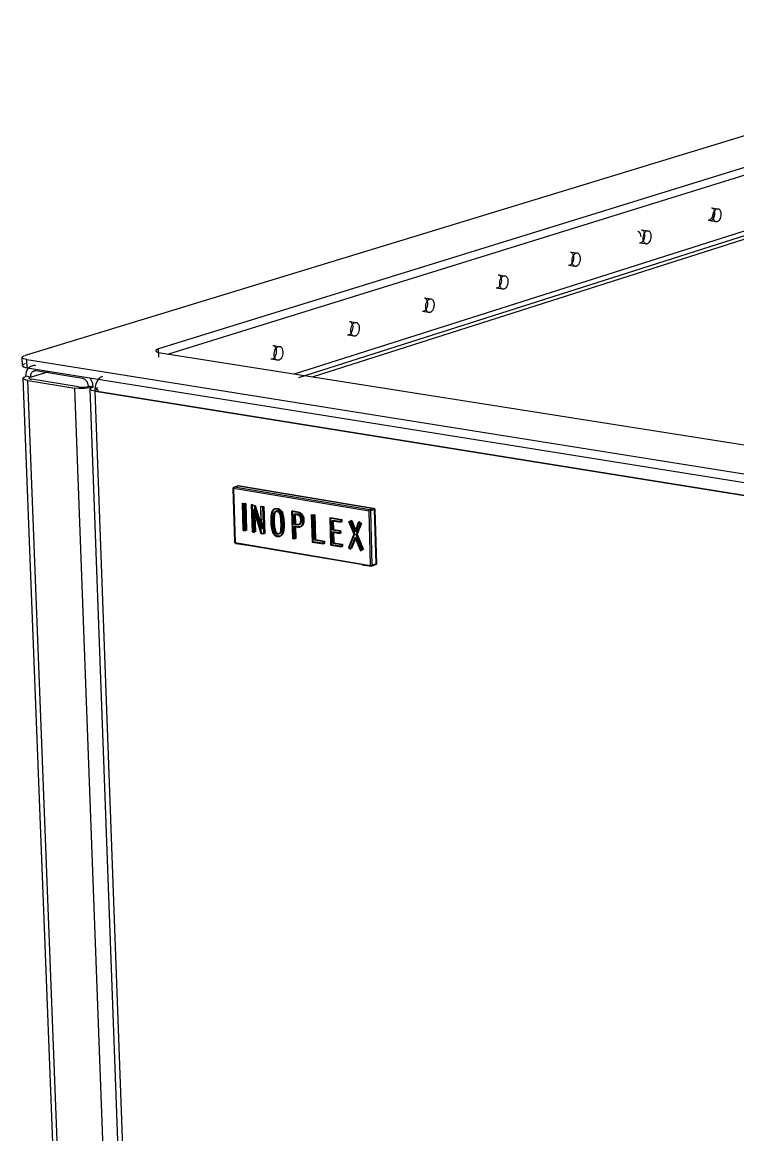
# Model space of a CAD drawing. Header units: millimetres. Extents: x 10366 to 13995, y 24552 to 29685.
# Drawn here: x 12407.9 to 12716.2, y 28597.7 to 29077.1 of the extents above; entities that cross this region are included whole.
import ezdxf

# ---------------------------------------------------------------- set-up
doc = ezdxf.new("R2010")
doc.units = ezdxf.units.MM
doc.header["$LTSCALE"] = 3
doc.layers.add('Default', color=7, linetype='Continuous')

msp = doc.modelspace()

# ---------------------------------------------------------------- linework, layer by layer
at = {"layer": 'Default'}
for points in [[(12879.37, 29077.11, 0), (12409.16, 28933.51, 0)], [(12889.34, 29067.25, 0), (12466.66, 28936.39, 0)], [(12889.36, 29064.07, 0), (12470.95, 28934.1, 0)], [(12889.36, 29064.07, 0), (12470.95, 28934.1, 0)], [(12525.24, 28925.54, 0), (12893.59, 29042.7, 0)], [(12893.98, 29040.84, 0), (12526.89, 28923.84, 0)], [(12893.93, 29039.41, 0), (12533.24, 28924.28, 0)], [(12704.89, 28997.15, 0), (12705.04, 28997.11, 0), (12705.2, 28997.05, 0), (12705.35, 28996.95, 0), (12705.49, 28996.83, 0), (12705.62, 28996.68, 0), (12705.74, 28996.5, 0), (12705.85, 28996.31, 0), (12705.94, 28996.09, 0), (12706.08, 28995.62, 0), (12706.15, 28995.12, 0), (12706.16, 28994.62, 0), (12706.12, 28994.08, 0), (12706.01, 28993.53, 0), (12705.83, 28992.99, 0), (12705.6, 28992.5, 0), (12705.32, 28992.1, 0), (12705.17, 28991.93, 0), (12705.02, 28991.79, 0), (12704.87, 28991.68, 0), (12704.71, 28991.59, 0), (12704.56, 28991.53, 0), (12704.41, 28991.49, 0), (12704.26, 28991.48, 0), (12704.1, 28991.49, 0)], [(12704.89, 28997.15, 0), (12707.67, 28996.75, 0)], [(12703.39, 28991.89, 0), (12703.49, 28991.88, 0), (12703.59, 28991.88, 0), (12703.79, 28991.91, 0), (12703.99, 28991.97, 0), (12704.19, 28992.06, 0), (12704.39, 28992.19, 0), (12704.59, 28992.36, 0), (12704.78, 28992.56, 0), (12704.97, 28992.8, 0), (12705.14, 28993.07, 0), (12705.42, 28993.69, 0), (12705.6, 28994.35, 0), (12705.67, 28994.84, 0), (12705.69, 28995.3, 0)], [(12706.88, 28991.08, 0), (12704.1, 28991.49, 0)], [(12674.49, 28984.64, 0), (12674.47, 28985.05, 0), (12674.39, 28985.45, 0), (12674.28, 28985.83, 0), (12674.11, 28986.18, 0), (12674.01, 28986.33, 0), (12673.91, 28986.47, 0), (12673.79, 28986.59, 0), (12673.66, 28986.69, 0), (12673.53, 28986.78, 0), (12673.4, 28986.85, 0), (12673.26, 28986.9, 0), (12673.12, 28986.93, 0)], [(12674.69, 28987.67, 0), (12674.85, 28987.64, 0), (12675.01, 28987.57, 0), (12675.16, 28987.48, 0), (12675.31, 28987.35, 0), (12675.44, 28987.2, 0), (12675.56, 28987.02, 0), (12675.67, 28986.82, 0), (12675.77, 28986.6, 0), (12675.9, 28986.13, 0), (12675.98, 28985.62, 0), (12675.99, 28985.12, 0), (12675.94, 28984.58, 0), (12675.83, 28984.02, 0), (12675.65, 28983.48, 0), (12675.42, 28982.99, 0), (12675.13, 28982.58, 0), (12674.98, 28982.41, 0), (12674.83, 28982.27, 0), (12674.67, 28982.15, 0), (12674.51, 28982.07, 0), (12674.36, 28982.01, 0), (12674.21, 28981.97, 0), (12674.05, 28981.95, 0), (12673.89, 28981.96, 0)], [(12674.69, 28987.67, 0), (12677.49, 28987.27, 0)], [(12676.69, 28981.55, 0), (12673.89, 28981.96, 0)], [(12644.12, 28978.08, 0), (12644.28, 28978.05, 0), (12644.44, 28977.98, 0), (12644.6, 28977.88, 0), (12644.75, 28977.76, 0), (12644.88, 28977.6, 0), (12645.01, 28977.42, 0), (12645.12, 28977.22, 0), (12645.21, 28977, 0), (12645.35, 28976.52, 0), (12645.43, 28976.01, 0), (12645.44, 28975.5, 0), (12645.39, 28974.95, 0), (12645.28, 28974.39, 0), (12645.1, 28973.84, 0), (12644.85, 28973.35, 0), (12644.57, 28972.94, 0), (12644.41, 28972.77, 0), (12644.25, 28972.63, 0), (12644.09, 28972.51, 0), (12643.93, 28972.43, 0), (12643.78, 28972.36, 0), (12643.62, 28972.33, 0), (12643.46, 28972.31, 0), (12643.3, 28972.32, 0)], [(12644.12, 28978.08, 0), (12646.93, 28977.67, 0)], [(12646.11, 28971.9, 0), (12643.3, 28972.32, 0)], [(12612.97, 28968.31, 0), (12613.14, 28968.27, 0), (12613.3, 28968.2, 0), (12613.46, 28968.11, 0), (12613.61, 28967.98, 0), (12613.75, 28967.82, 0), (12613.88, 28967.64, 0), (12613.99, 28967.44, 0), (12614.09, 28967.21, 0), (12614.23, 28966.72, 0), (12614.3, 28966.21, 0), (12614.31, 28965.7, 0), (12614.27, 28965.15, 0), (12614.15, 28964.58, 0), (12613.96, 28964.03, 0), (12613.72, 28963.53, 0), (12613.42, 28963.11, 0), (12613.27, 28962.94, 0), (12613.1, 28962.8, 0), (12612.94, 28962.69, 0), (12612.78, 28962.6, 0), (12612.62, 28962.54, 0), (12612.46, 28962.5, 0), (12612.3, 28962.49, 0), (12612.13, 28962.5, 0)], [(12612.97, 28968.31, 0), (12615.79, 28967.89, 0)], [(12614.96, 28962.07, 0), (12612.13, 28962.5, 0)], [(12581.13, 28958.32, 0), (12581.3, 28958.28, 0), (12581.47, 28958.21, 0), (12581.63, 28958.11, 0), (12581.78, 28957.98, 0), (12581.92, 28957.83, 0), (12582.05, 28957.64, 0), (12582.17, 28957.43, 0), (12582.27, 28957.21, 0), (12582.41, 28956.72, 0), (12582.49, 28956.2, 0), (12582.5, 28955.68, 0), (12582.45, 28955.12, 0), (12582.33, 28954.55, 0), (12582.14, 28953.99, 0), (12581.89, 28953.49, 0), (12581.59, 28953.07, 0), (12581.43, 28952.9, 0), (12581.26, 28952.76, 0), (12581.1, 28952.65, 0), (12580.93, 28952.56, 0), (12580.77, 28952.5, 0), (12580.61, 28952.46, 0), (12580.44, 28952.44, 0), (12580.27, 28952.46, 0)], [(12581.13, 28958.32, 0), (12583.97, 28957.89, 0)], [(12548.88, 28948.2, 0), (12549.05, 28948.16, 0), (12549.22, 28948.09, 0), (12549.38, 28947.99, 0), (12549.54, 28947.86, 0), (12549.69, 28947.7, 0), (12549.82, 28947.51, 0), (12549.94, 28947.3, 0), (12550.04, 28947.07, 0), (12550.18, 28946.58, 0), (12550.26, 28946.06, 0), (12550.27, 28945.53, 0), (12550.22, 28944.97, 0), (12550.1, 28944.39, 0), (12549.9, 28943.83, 0), (12549.65, 28943.32, 0), (12549.34, 28942.9, 0), (12549.18, 28942.73, 0), (12549.01, 28942.59, 0), (12548.84, 28942.47, 0), (12548.67, 28942.39, 0), (12548.51, 28942.32, 0), (12548.34, 28942.29, 0), (12548.17, 28942.27, 0), (12548, 28942.29, 0)], [(12548.88, 28948.2, 0), (12551.73, 28947.77, 0)], [(12583.11, 28952.02, 0), (12580.27, 28952.46, 0)], [(12550.85, 28941.84, 0), (12548, 28942.29, 0)], [(12466.66, 28936.39, 0), (12466.1, 28936.18, 0), (12465.87, 28936.07, 0), (12465.69, 28935.95, 0), (12465.61, 28935.88, 0), (12465.55, 28935.82, 0), (12465.5, 28935.76, 0), (12465.47, 28935.69, 0), (12465.46, 28935.66, 0), (12465.45, 28935.63, 0), (12465.44, 28935.59, 0), (12465.44, 28935.56, 0), (12465.45, 28935.53, 0), (12465.45, 28935.5, 0), (12465.46, 28935.46, 0), (12465.48, 28935.43, 0), (12465.5, 28935.4, 0), (12465.54, 28935.34, 0), (12465.6, 28935.27, 0), (12465.68, 28935.21, 0), (12465.87, 28935.1, 0), (12466.11, 28934.99, 0), (12466.71, 28934.8, 0), (12467.53, 28934.63, 0)], [(12466.78, 28932.8, 0), (12466.66, 28936.39, 0)], [(12467.53, 28934.63, 0), (13128.93, 28830.38, 0)], [(12515.9, 28937.86, 0), (12516.07, 28937.82, 0), (12516.25, 28937.74, 0), (12516.42, 28937.64, 0), (12516.58, 28937.51, 0), (12516.72, 28937.34, 0), (12516.86, 28937.16, 0), (12516.98, 28936.94, 0), (12517.08, 28936.71, 0), (12517.23, 28936.21, 0), (12517.3, 28935.69, 0), (12517.32, 28935.16, 0), (12517.26, 28934.59, 0), (12517.14, 28934, 0), (12516.94, 28933.44, 0), (12516.68, 28932.93, 0), (12516.37, 28932.5, 0), (12516.2, 28932.33, 0), (12516.03, 28932.19, 0), (12515.86, 28932.07, 0), (12515.69, 28931.98, 0), (12515.52, 28931.92, 0), (12515.35, 28931.88, 0), (12515.18, 28931.87, 0), (12515, 28931.88, 0)], [(12515.9, 28937.86, 0), (12518.76, 28937.41, 0)], [(12409.94, 28931.75, 0), (12409.21, 28931.89, 0), (12408.6, 28932.08, 0), (12408.35, 28932.18, 0), (12408.16, 28932.3, 0), (12408.08, 28932.36, 0), (12408.01, 28932.42, 0), (12407.96, 28932.49, 0), (12407.94, 28932.52, 0), (12407.93, 28932.55, 0), (12407.91, 28932.58, 0), (12407.9, 28932.62, 0), (12407.9, 28932.65, 0), (12407.9, 28932.68, 0), (12407.9, 28932.71, 0), (12407.91, 28932.75, 0), (12407.92, 28932.78, 0), (12407.93, 28932.81, 0), (12407.97, 28932.88, 0), (12408.02, 28932.94, 0), (12408.08, 28933.01, 0), (12408.16, 28933.07, 0), (12408.35, 28933.19, 0), (12408.59, 28933.31, 0), (12409.16, 28933.51, 0)], [(12408.04, 28929.06, 0), (12407.9, 28932.66, 0)], [(12409.3, 28929.91, 0), (12408.73, 28929.71, 0), (12408.49, 28929.59, 0), (12408.3, 28929.47, 0), (12408.22, 28929.41, 0), (12408.16, 28929.34, 0), (12408.11, 28929.28, 0), (12408.07, 28929.21, 0), (12408.06, 28929.18, 0), (12408.05, 28929.15, 0), (12408.04, 28929.11, 0), (12408.04, 28929.08, 0), (12408.04, 28929.05, 0), (12408.04, 28929.01, 0), (12408.05, 28928.98, 0), (12408.07, 28928.95, 0), (12408.08, 28928.92, 0), (12408.12, 28928.85, 0), (12408.18, 28928.79, 0), (12408.25, 28928.73, 0), (12408.34, 28928.67, 0), (12408.55, 28928.56, 0), (12408.81, 28928.45, 0), (12409.11, 28928.35, 0), (12410.08, 28928.15, 0)], [(12409.51, 28924.53, 0), (12409.54, 28925.5, 0), (12409.73, 28926.47, 0), (12409.89, 28926.93, 0), (12410.09, 28927.37, 0), (12410.34, 28927.77, 0), (12410.62, 28928.14, 0), (12410.93, 28928.46, 0), (12411.28, 28928.73, 0), (12411.65, 28928.94, 0), (12412.03, 28929.1, 0), (12412.42, 28929.21, 0), (12412.82, 28929.26, 0), (12413.21, 28929.27, 0), (12413.6, 28929.23, 0)], [(12409.94, 28931.75, 0), (13144.89, 28814.61, 0)], [(12410.08, 28928.15, 0), (12409.94, 28931.75, 0)], [(12517.87, 28931.44, 0), (12515, 28931.88, 0)], [(12410.29, 28922.76, 0), (12409.56, 28922.9, 0), (12408.95, 28923.09, 0), (12408.7, 28923.2, 0), (12408.5, 28923.31, 0), (12408.43, 28923.37, 0), (12408.36, 28923.44, 0), (12408.31, 28923.5, 0), (12408.29, 28923.53, 0), (12408.27, 28923.56, 0), (12408.26, 28923.6, 0), (12408.25, 28923.63, 0), (12408.25, 28923.66, 0), (12408.25, 28923.69, 0), (12408.25, 28923.73, 0), (12408.26, 28923.76, 0), (12408.27, 28923.79, 0), (12408.28, 28923.83, 0), (12408.32, 28923.89, 0), (12408.37, 28923.96, 0), (12408.43, 28924.02, 0), (12408.51, 28924.09, 0), (12408.7, 28924.21, 0), (12408.94, 28924.32, 0), (12409.51, 28924.53, 0)], [(12411.42, 28924.23, 0), (12409.51, 28924.53, 0)], [(12410.08, 28928.15, 0), (13144.84, 28810.65, 0)], [(12411.42, 28924.23, 0), (12411.11, 28924.11, 0), (12410.98, 28924.05, 0), (12410.87, 28923.98, 0), (12410.83, 28923.94, 0), (12410.79, 28923.91, 0), (12410.76, 28923.87, 0), (12410.74, 28923.83, 0), (12410.73, 28923.82, 0), (12410.73, 28923.8, 0), (12410.73, 28923.78, 0), (12410.72, 28923.76, 0), (12410.72, 28923.74, 0), (12410.73, 28923.72, 0), (12410.73, 28923.71, 0), (12410.74, 28923.69, 0), (12410.75, 28923.67, 0), (12410.77, 28923.63, 0), (12410.8, 28923.6, 0), (12410.84, 28923.57, 0), (12410.89, 28923.53, 0), (12411.01, 28923.47, 0), (12411.15, 28923.41, 0), (12411.32, 28923.36, 0), (12411.86, 28923.24, 0)], [(12413.69, 28926.83, 0), (12413.48, 28926.85, 0), (12413.26, 28926.85, 0), (12413.04, 28926.82, 0), (12412.82, 28926.76, 0), (12412.61, 28926.67, 0), (12412.41, 28926.55, 0), (12412.21, 28926.4, 0), (12412.04, 28926.22, 0), (12411.88, 28926.02, 0), (12411.75, 28925.8, 0), (12411.63, 28925.55, 0), (12411.55, 28925.3, 0), (12411.48, 28925.03, 0), (12411.44, 28924.76, 0), (12411.42, 28924.23, 0)], [(12411.42, 28924.23, 0), (12419.34, 28926.67, 0)], [(12411.42, 28924.23, 0), (12419.34, 28926.67, 0)], [(12433.91, 28923.59, 0), (12413.69, 28926.83, 0)], [(12439.26, 28918.1, 0), (12439.28, 28919.1, 0), (12439.43, 28920.17, 0), (12439.72, 28921.24, 0), (12440.15, 28922.25, 0), (12440.68, 28923.12, 0), (12440.98, 28923.5, 0), (12441.29, 28923.82, 0), (12441.61, 28924.09, 0), (12441.94, 28924.31, 0), (12442.26, 28924.48, 0), (12442.57, 28924.6, 0)], [(12435.4, 28224.12, 0), (12408.25, 28923.68, 0)], [(12437.36, 28222.68, 0), (12410.29, 28922.76, 0)], [(12410.29, 28922.76, 0), (12430.58, 28919.49, 0)], [(12432.15, 28919.98, 0), (12411.86, 28923.24, 0)], [(12438.43, 28919.89, 0), (12436.83, 28919.54, 0), (12434.68, 28919.32, 0), (12432.43, 28919.31, 0), (12430.58, 28919.49, 0)], [(12456.76, 28217.58, 0), (12430.58, 28919.49, 0)], [(12432.15, 28919.98, 0), (12433.17, 28919.88, 0), (12434.42, 28919.89, 0), (12435.61, 28920.01, 0), (12436.5, 28920.2, 0)], [(12436.42, 28920.31, 0), (12436.34, 28920.86, 0), (12436.18, 28921.43, 0), (12435.94, 28921.98, 0), (12435.61, 28922.49, 0), (12435.21, 28922.92, 0), (12435, 28923.1, 0), (12434.78, 28923.26, 0), (12434.56, 28923.38, 0), (12434.34, 28923.48, 0), (12434.12, 28923.55, 0), (12433.91, 28923.59, 0)], [(12436.42, 28920.31, 0), (12438.35, 28920, 0)], [(12438.49, 28919.91, 0), (12436.56, 28920.22, 0)], [(12437.01, 28923.84, 0), (12437.56, 28922.93, 0), (12437.97, 28921.94, 0), (12438.23, 28920.95, 0), (12438.35, 28920, 0)], [(12439.27, 28918.1, 0), (12438.54, 28918.24, 0), (12437.92, 28918.43, 0), (12437.67, 28918.54, 0), (12437.47, 28918.66, 0), (12437.38, 28918.72, 0), (12437.32, 28918.78, 0), (12437.26, 28918.85, 0), (12437.24, 28918.88, 0), (12437.23, 28918.91, 0), (12437.21, 28918.95, 0), (12437.2, 28918.98, 0), (12437.2, 28919.01, 0), (12437.2, 28919.05, 0), (12437.2, 28919.08, 0), (12437.2, 28919.11, 0), (12437.21, 28919.15, 0), (12437.23, 28919.18, 0), (12437.24, 28919.21, 0), (12437.28, 28919.28, 0), (12437.34, 28919.34, 0), (12437.41, 28919.41, 0), (12437.59, 28919.53, 0), (12437.81, 28919.65, 0), (12438.44, 28919.89, 0)], [(12440.37, 28919.58, 0), (12440.06, 28919.46, 0), (12439.93, 28919.4, 0), (12439.82, 28919.33, 0), (12439.78, 28919.29, 0), (12439.75, 28919.26, 0), (12439.72, 28919.22, 0), (12439.7, 28919.19, 0), (12439.69, 28919.17, 0), (12439.69, 28919.15, 0), (12439.68, 28919.13, 0), (12439.68, 28919.11, 0), (12439.68, 28919.09, 0), (12439.69, 28919.07, 0), (12439.69, 28919.06, 0), (12439.7, 28919.04, 0), (12439.71, 28919.02, 0), (12439.73, 28918.98, 0), (12439.77, 28918.95, 0), (12439.81, 28918.91, 0), (12439.91, 28918.85, 0), (12440.05, 28918.79, 0), (12440.38, 28918.68, 0), (12440.83, 28918.59, 0)], [(12463.06, 28216.87, 0), (12437.2, 28919.04, 0)], [(12439.26, 28918.1, 0), (13109.6, 28810.37, 0)], [(12465.05, 28215.4, 0), (12439.27, 28918.1, 0)], [(13109.6, 28810.37, 0), (12439.27, 28918.1, 0)], [(12498.73, 28876.2, 0), (12498.73, 28876.28, 0), (12498.75, 28876.36, 0), (12498.78, 28876.43, 0), (12498.82, 28876.5, 0), (12498.87, 28876.56, 0), (12498.93, 28876.62, 0), (12499, 28876.66, 0), (12499.07, 28876.69, 0)], [(12499.49, 28853, 0), (12498.73, 28876.2, 0)], [(12499.21, 28876.7, 0), (12499.19, 28876.69, 0), (12499.16, 28876.67, 0), (12499.13, 28876.65, 0), (12499.1, 28876.63, 0), (12499.07, 28876.6, 0), (12499.02, 28876.53, 0), (12498.98, 28876.44, 0), (12498.95, 28876.35, 0), (12498.93, 28876.25, 0), (12498.92, 28876.11, 0)], [(12557.31, 28866.45, 0), (12498.92, 28876.11, 0)], [(12498.92, 28876.11, 0), (12499.68, 28852.91, 0)], [(12499.07, 28876.69, 0), (12500.77, 28877.25, 0)], [(12500.92, 28877.26, 0), (12499.21, 28876.7, 0)], [(12557.6, 28867.05, 0), (12499.21, 28876.7, 0)], [(12559.29, 28867.62, 0), (12500.92, 28877.26, 0)], [(12501.01, 28877.27, 0), (12559.38, 28867.63, 0)], [(12498.96, 28872.6, 0), (12499.2, 28865.19, 0)], [(12502.65, 28869.77, 0), (12503.03, 28858.06, 0)], [(12503.69, 28869.6, 0), (12502.65, 28869.77, 0)], [(12503.11, 28858.09, 0), (12502.73, 28869.8, 0)], [(12502.73, 28869.8, 0), (12503.77, 28869.63, 0)], [(12503.12, 28869.93, 0), (12504.16, 28869.75, 0)], [(12503.5, 28858.22, 0), (12503.12, 28869.93, 0)], [(12504.07, 28857.89, 0), (12503.69, 28869.6, 0)], [(12504.16, 28869.75, 0), (12503.77, 28869.63, 0)], [(12503.77, 28869.63, 0), (12504.15, 28857.91, 0)], [(12504.16, 28869.75, 0), (12504.53, 28858.04, 0)], [(12506.59, 28869.09, 0), (12506.97, 28857.45, 0)], [(12507.79, 28868.89, 0), (12506.59, 28869.09, 0)], [(12507.06, 28869.24, 0), (12506.67, 28869.11, 0)], [(12506.67, 28869.11, 0), (12507.87, 28868.92, 0)], [(12507.05, 28857.48, 0), (12506.67, 28869.11, 0)], [(12507.43, 28857.6, 0), (12507.06, 28869.24, 0)], [(12507.69, 28864.42, 0), (12507.56, 28867.07, 0)], [(12508.05, 28867.25, 0), (12507.59, 28867.1, 0)], [(12507.59, 28867.1, 0), (12510.72, 28856.82, 0)], [(12508.03, 28867.22, 0), (12507.64, 28867.09, 0)], [(12507.64, 28867.09, 0), (12507.77, 28864.45, 0)], [(12510.8, 28856.85, 0), (12507.67, 28867.13, 0)], [(12510.91, 28858.62, 0), (12507.79, 28868.89, 0)], [(12507.87, 28868.92, 0), (12510.99, 28858.65, 0)], [(12508.03, 28867.22, 0), (12508.15, 28864.58, 0)], [(12511.18, 28856.98, 0), (12508.05, 28867.25, 0)], [(12508.25, 28869.04, 0), (12511.38, 28858.78, 0)], [(12511.54, 28868.27, 0), (12510.59, 28868.42, 0)], [(12510.59, 28868.42, 0), (12510.82, 28861.26, 0)], [(12510.67, 28868.45, 0), (12511.62, 28868.29, 0)], [(12510.9, 28861.29, 0), (12510.67, 28868.45, 0)], [(12511.05, 28868.58, 0), (12512.01, 28868.42, 0)], [(12511.91, 28856.62, 0), (12511.54, 28868.27, 0)], [(12511.62, 28868.29, 0), (12511.99, 28856.64, 0)], [(12512.01, 28868.42, 0), (12512.38, 28856.77, 0)], [(12519.19, 28855.67, 0), (12519, 28855.62, 0), (12518.79, 28855.6, 0), (12518.57, 28855.59, 0), (12518.33, 28855.62, 0), (12518.08, 28855.67, 0), (12517.85, 28855.74, 0), (12517.64, 28855.84, 0), (12517.44, 28855.95, 0), (12517.25, 28856.08, 0), (12517.07, 28856.23, 0), (12516.76, 28856.57, 0), (12516.49, 28856.97, 0), (12516.26, 28857.41, 0), (12515.92, 28858.37, 0), (12515.7, 28859.39, 0), (12515.51, 28861.27, 0), (12515.55, 28864.67, 0), (12515.72, 28865.63, 0), (12515.84, 28866.07, 0), (12516, 28866.48, 0), (12516.2, 28866.84, 0), (12516.32, 28867, 0), (12516.44, 28867.14, 0), (12516.58, 28867.27, 0), (12516.73, 28867.38, 0), (12516.89, 28867.47, 0), (12517.06, 28867.54, 0)], [(12517.47, 28866.46, 0), (12517.36, 28866.42, 0), (12517.27, 28866.36, 0), (12517.18, 28866.3, 0), (12517.09, 28866.22, 0), (12517.02, 28866.13, 0), (12516.88, 28865.92, 0), (12516.77, 28865.67, 0), (12516.68, 28865.39, 0), (12516.55, 28864.77, 0), (12516.46, 28863.37, 0), (12516.48, 28861.89, 0)], [(12516.6, 28867.39, 0), (12517.06, 28867.54, 0)], [(12517, 28866.31, 0), (12517.47, 28866.46, 0)], [(12517.06, 28867.54, 0), (12517.28, 28867.6, 0), (12517.51, 28867.62, 0), (12517.76, 28867.61, 0), (12518.03, 28867.57, 0), (12518.3, 28867.5, 0), (12518.55, 28867.4, 0), (12518.78, 28867.28, 0), (12518.99, 28867.13, 0), (12519.19, 28866.96, 0), (12519.37, 28866.77, 0), (12519.69, 28866.34, 0), (12519.96, 28865.84, 0), (12520.18, 28865.31, 0), (12520.48, 28864.16, 0), (12520.65, 28863.01, 0), (12520.76, 28861.17, 0)], [(12517.08, 28866.33, 0), (12517.47, 28866.46, 0)], [(12518.8, 28856.75, 0), (12518.91, 28856.8, 0), (12519.02, 28856.86, 0), (12519.11, 28856.94, 0), (12519.2, 28857.03, 0), (12519.28, 28857.13, 0), (12519.35, 28857.24, 0), (12519.48, 28857.5, 0), (12519.58, 28857.8, 0), (12519.71, 28858.5, 0), (12519.79, 28860.1, 0), (12519.66, 28863.4, 0), (12519.46, 28864.67, 0), (12519.29, 28865.23, 0), (12519.19, 28865.48, 0), (12519.06, 28865.71, 0), (12518.92, 28865.91, 0), (12518.76, 28866.09, 0), (12518.58, 28866.24, 0), (12518.38, 28866.36, 0), (12518.16, 28866.45, 0), (12517.91, 28866.5, 0), (12517.79, 28866.51, 0), (12517.68, 28866.5, 0), (12517.57, 28866.49, 0), (12517.47, 28866.46, 0)], [(12524.46, 28866.52, 0), (12524.07, 28866.39, 0)], [(12524.46, 28866.52, 0), (12526.03, 28866.26, 0), (12526.84, 28866.11, 0), (12527.24, 28865.98, 0), (12527.6, 28865.82, 0), (12527.92, 28865.61, 0), (12528.22, 28865.37, 0), (12528.47, 28865.08, 0), (12528.7, 28864.76, 0), (12528.89, 28864.4, 0), (12529.04, 28864.01, 0), (12529.15, 28863.58, 0), (12529.22, 28863.12, 0), (12529.25, 28862.08, 0), (12529.2, 28861.59, 0), (12529.1, 28861.15, 0), (12528.97, 28860.77, 0), (12528.8, 28860.44, 0), (12528.6, 28860.16, 0), (12528.49, 28860.04, 0), (12528.36, 28859.94, 0), (12528.24, 28859.85, 0), (12528.1, 28859.78, 0), (12527.96, 28859.72, 0), (12527.81, 28859.67, 0), (12527.66, 28859.64, 0), (12527.5, 28859.62, 0), (12527.34, 28859.62, 0), (12526.99, 28859.65, 0), (12525.62, 28859.88, 0)], [(12524.82, 28854.85, 0), (12524.46, 28866.52, 0)], [(12557.31, 28866.45, 0), (12557.31, 28866.55, 0), (12557.33, 28866.64, 0), (12557.35, 28866.74, 0), (12557.39, 28866.83, 0), (12557.44, 28866.91, 0), (12557.46, 28866.94, 0), (12557.49, 28866.97, 0), (12557.52, 28867, 0), (12557.55, 28867.02, 0), (12557.58, 28867.04, 0), (12557.6, 28867.05, 0)], [(12557.98, 28843.07, 0), (12557.31, 28866.45, 0)], [(12559.29, 28867.62, 0), (12557.6, 28867.05, 0)], [(12557.6, 28867.05, 0), (12557.64, 28867.04, 0), (12557.68, 28867.03, 0), (12557.71, 28867.01, 0), (12557.75, 28866.99, 0), (12557.79, 28866.96, 0), (12557.82, 28866.93, 0), (12557.86, 28866.9, 0), (12557.92, 28866.81, 0), (12557.97, 28866.72, 0), (12558, 28866.63, 0), (12558.01, 28866.56, 0), (12558.02, 28866.49, 0)], [(12559.7, 28867.06, 0), (12558.02, 28866.49, 0)], [(12558.69, 28843.11, 0), (12558.02, 28866.49, 0)], [(12559.7, 28867.06, 0), (12559.7, 28867.15, 0), (12559.67, 28867.25, 0), (12559.63, 28867.34, 0), (12559.58, 28867.43, 0), (12559.51, 28867.5, 0), (12559.48, 28867.53, 0), (12559.44, 28867.56, 0), (12559.4, 28867.58, 0), (12559.36, 28867.6, 0), (12559.33, 28867.61, 0), (12559.29, 28867.62, 0)], [(12559.38, 28867.63, 0), (12559.43, 28867.62, 0), (12559.48, 28867.6, 0), (12559.52, 28867.58, 0), (12559.56, 28867.56, 0), (12559.6, 28867.54, 0), (12559.66, 28867.48, 0), (12559.72, 28867.42, 0), (12559.76, 28867.34, 0), (12559.79, 28867.26, 0), (12559.8, 28867.2, 0), (12559.81, 28867.14, 0)], [(12560.37, 28843.69, 0), (12559.7, 28867.06, 0)], [(12559.81, 28867.14, 0), (12560.47, 28843.77, 0)], [(12507.92, 28857.29, 0), (12507.69, 28864.42, 0)], [(12507.77, 28864.45, 0), (12508, 28857.32, 0)], [(12508.15, 28864.58, 0), (12508.38, 28857.45, 0)], [(12516.48, 28861.89, 0), (12516.64, 28859.56, 0), (12516.8, 28858.64, 0), (12517.02, 28857.9, 0), (12517.17, 28857.59, 0), (12517.33, 28857.33, 0), (12517.51, 28857.11, 0), (12517.61, 28857.02, 0), (12517.72, 28856.94, 0), (12517.84, 28856.87, 0), (12517.96, 28856.81, 0), (12518.09, 28856.77, 0), (12518.22, 28856.73, 0), (12518.37, 28856.71, 0), (12518.53, 28856.7, 0), (12518.67, 28856.72, 0), (12518.8, 28856.75, 0)], [(12523.99, 28866.36, 0), (12524.35, 28854.69, 0)], [(12525.15, 28859.73, 0), (12526.61, 28859.48, 0), (12526.8, 28859.46, 0), (12526.98, 28859.46, 0), (12527.15, 28859.47, 0), (12527.33, 28859.51, 0), (12527.5, 28859.56, 0), (12527.66, 28859.63, 0), (12527.81, 28859.72, 0), (12527.95, 28859.83, 0), (12528.09, 28859.95, 0), (12528.21, 28860.09, 0), (12528.32, 28860.25, 0), (12528.5, 28860.6, 0), (12528.64, 28860.98, 0), (12528.73, 28861.39, 0), (12528.78, 28861.82, 0), (12528.78, 28862.71, 0), (12528.73, 28863.17, 0), (12528.64, 28863.62, 0), (12528.5, 28864.06, 0), (12528.31, 28864.48, 0), (12528.06, 28864.86, 0), (12527.77, 28865.19, 0), (12527.44, 28865.47, 0), (12527.1, 28865.68, 0), (12526.74, 28865.84, 0), (12526.37, 28865.95, 0), (12523.99, 28866.36, 0)], [(12524.43, 28854.72, 0), (12524.07, 28866.39, 0)], [(12524.07, 28866.39, 0), (12525.65, 28866.13, 0), (12526.46, 28865.98, 0), (12526.85, 28865.85, 0), (12527.21, 28865.69, 0), (12527.54, 28865.48, 0), (12527.83, 28865.24, 0), (12528.09, 28864.95, 0), (12528.31, 28864.63, 0), (12528.5, 28864.28, 0), (12528.65, 28863.88, 0), (12528.76, 28863.45, 0), (12528.84, 28862.99, 0), (12528.86, 28861.95, 0), (12528.81, 28861.46, 0), (12528.72, 28861.02, 0), (12528.59, 28860.64, 0), (12528.42, 28860.31, 0), (12528.21, 28860.03, 0), (12528.1, 28859.91, 0), (12527.98, 28859.81, 0), (12527.85, 28859.72, 0), (12527.72, 28859.65, 0), (12527.58, 28859.59, 0), (12527.43, 28859.54, 0), (12527.28, 28859.51, 0), (12527.12, 28859.49, 0), (12526.95, 28859.49, 0), (12526.61, 28859.52, 0), (12525.23, 28859.75, 0)], [(12524.98, 28865.15, 0), (12525.96, 28864.99, 0), (12526.44, 28864.88, 0), (12526.68, 28864.78, 0), (12526.92, 28864.65, 0), (12527.13, 28864.47, 0), (12527.33, 28864.25, 0), (12527.49, 28864, 0), (12527.61, 28863.71, 0), (12527.7, 28863.42, 0), (12527.75, 28863.12, 0), (12527.79, 28862.52, 0), (12527.76, 28861.94, 0), (12527.72, 28861.65, 0), (12527.65, 28861.38, 0), (12527.55, 28861.14, 0), (12527.49, 28861.02, 0), (12527.41, 28860.92, 0), (12527.33, 28860.83, 0), (12527.24, 28860.75, 0), (12527.14, 28860.68, 0), (12527.04, 28860.63, 0), (12526.93, 28860.59, 0), (12526.81, 28860.56, 0), (12526.7, 28860.55, 0), (12526.58, 28860.56, 0), (12525.12, 28860.78, 0)], [(12525.12, 28860.78, 0), (12524.98, 28865.15, 0)], [(12525.06, 28865.18, 0), (12525.2, 28860.8, 0)], [(12525.2, 28860.8, 0), (12526.24, 28860.64, 0), (12526.74, 28860.58, 0), (12526.85, 28860.59, 0), (12526.95, 28860.6, 0), (12527.05, 28860.63, 0), (12527.14, 28860.66, 0), (12527.23, 28860.71, 0), (12527.31, 28860.76, 0), (12527.39, 28860.83, 0), (12527.46, 28860.9, 0), (12527.52, 28860.99, 0), (12527.58, 28861.08, 0), (12527.69, 28861.3, 0), (12527.77, 28861.55, 0), (12527.83, 28861.85, 0), (12527.87, 28862.54, 0), (12527.81, 28863.25, 0), (12527.75, 28863.56, 0), (12527.65, 28863.83, 0), (12527.54, 28864.08, 0), (12527.4, 28864.29, 0), (12527.23, 28864.48, 0), (12527.05, 28864.64, 0), (12526.84, 28864.77, 0), (12526.62, 28864.87, 0), (12526.37, 28864.95, 0), (12525.06, 28865.18, 0)], [(12525.45, 28865.31, 0), (12525.58, 28860.93, 0)], [(12525.58, 28860.93, 0), (12526.63, 28860.77, 0), (12527.12, 28860.71, 0), (12527.23, 28860.72, 0), (12527.33, 28860.73, 0), (12527.43, 28860.76, 0), (12527.52, 28860.79, 0), (12527.61, 28860.84, 0), (12527.69, 28860.89, 0), (12527.77, 28860.96, 0), (12527.84, 28861.03, 0), (12527.91, 28861.12, 0), (12527.97, 28861.21, 0), (12528.07, 28861.43, 0), (12528.16, 28861.68, 0), (12528.21, 28861.98, 0), (12528.26, 28862.67, 0), (12528.2, 28863.38, 0), (12528.13, 28863.69, 0), (12528.04, 28863.96, 0), (12527.92, 28864.21, 0), (12527.78, 28864.42, 0), (12527.62, 28864.61, 0), (12527.43, 28864.77, 0), (12527.23, 28864.9, 0), (12527, 28865, 0), (12526.76, 28865.08, 0), (12525.45, 28865.31, 0)], [(12532.48, 28864.78, 0), (12532.83, 28853.1, 0)], [(12533.44, 28864.63, 0), (12532.48, 28864.78, 0)], [(12532.56, 28864.81, 0), (12533.51, 28864.65, 0)], [(12532.91, 28853.13, 0), (12532.56, 28864.81, 0)], [(12532.94, 28864.94, 0), (12533.9, 28864.78, 0)], [(12533.29, 28853.26, 0), (12532.94, 28864.94, 0)], [(12533.76, 28853.99, 0), (12533.44, 28864.63, 0)], [(12533.9, 28864.78, 0), (12533.51, 28864.65, 0)], [(12533.51, 28864.65, 0), (12533.84, 28854.02, 0)], [(12533.9, 28864.78, 0), (12534.22, 28854.15, 0)], [(12540.43, 28863.46, 0), (12540.78, 28851.77, 0)], [(12545.09, 28862.69, 0), (12540.43, 28863.46, 0)], [(12540.51, 28863.49, 0), (12545.17, 28862.71, 0)], [(12540.86, 28851.8, 0), (12540.51, 28863.49, 0)], [(12540.89, 28863.62, 0), (12545.56, 28862.84, 0)], [(12541.24, 28851.93, 0), (12540.89, 28863.62, 0)], [(12541.88, 28862.41, 0), (12541.42, 28862.25, 0)], [(12541.42, 28862.25, 0), (12545.13, 28861.63, 0)], [(12541.54, 28858.39, 0), (12541.42, 28862.25, 0)], [(12541.5, 28862.28, 0), (12541.61, 28858.42, 0)], [(12545.21, 28861.66, 0), (12541.5, 28862.28, 0)], [(12541.88, 28862.41, 0), (12542, 28858.55, 0)], [(12545.59, 28861.79, 0), (12541.88, 28862.41, 0)], [(12545.13, 28861.63, 0), (12545.09, 28862.69, 0)], [(12545.56, 28862.84, 0), (12545.17, 28862.71, 0)], [(12545.17, 28862.71, 0), (12545.21, 28861.66, 0)], [(12545.59, 28861.79, 0), (12545.21, 28861.66, 0)], [(12545.56, 28862.84, 0), (12545.59, 28861.79, 0)], [(12549.46, 28862.19, 0), (12548.59, 28861.79, 0)], [(12548.59, 28861.79, 0), (12550.79, 28856.43, 0)], [(12548.67, 28861.82, 0), (12549.54, 28862.22, 0)], [(12550.87, 28856.45, 0), (12548.67, 28861.82, 0)], [(12549.05, 28861.95, 0), (12549.93, 28862.35, 0)], [(12551.25, 28856.59, 0), (12549.05, 28861.95, 0)], [(12551.23, 28857.54, 0), (12549.46, 28862.19, 0)], [(12549.93, 28862.35, 0), (12549.54, 28862.22, 0)], [(12549.54, 28862.22, 0), (12551.31, 28857.57, 0)], [(12549.93, 28862.35, 0), (12551.69, 28857.7, 0)], [(12552.74, 28861.64, 0), (12551.23, 28857.54, 0)], [(12551.31, 28857.57, 0), (12552.82, 28861.67, 0)], [(12551.69, 28857.7, 0), (12553.21, 28861.8, 0)], [(12553.21, 28861.8, 0), (12552.74, 28861.64, 0)], [(12553.65, 28860.95, 0), (12552.74, 28861.64, 0)], [(12552.82, 28861.67, 0), (12553.73, 28860.98, 0)], [(12553.21, 28861.8, 0), (12554.12, 28861.11, 0)], [(12503.5, 28858.22, 0), (12503.03, 28858.06, 0)], [(12503.03, 28858.06, 0), (12504.07, 28857.89, 0)], [(12504.15, 28857.91, 0), (12503.11, 28858.09, 0)], [(12507.43, 28857.6, 0), (12506.97, 28857.45, 0)], [(12506.97, 28857.45, 0), (12507.92, 28857.29, 0)], [(12508, 28857.32, 0), (12507.05, 28857.48, 0)], [(12511.18, 28856.98, 0), (12510.72, 28856.82, 0)], [(12511.99, 28856.64, 0), (12510.8, 28856.85, 0)], [(12510.82, 28861.26, 0), (12510.94, 28858.66, 0)], [(12511.02, 28858.68, 0), (12510.9, 28861.29, 0)], [(12511.38, 28858.78, 0), (12510.91, 28858.62, 0)], [(12511.41, 28858.81, 0), (12510.94, 28858.66, 0)], [(12511.41, 28858.81, 0), (12511.28, 28861.42, 0)], [(12520.76, 28861.17, 0), (12520.78, 28859.86, 0), (12520.65, 28858.16, 0), (12520.47, 28857.33, 0), (12520.34, 28856.95, 0), (12520.18, 28856.6, 0), (12519.99, 28856.29, 0), (12519.88, 28856.15, 0), (12519.76, 28856.03, 0), (12519.64, 28855.92, 0), (12519.5, 28855.82, 0), (12519.35, 28855.74, 0), (12519.19, 28855.67, 0)], [(12525.62, 28859.88, 0), (12525.15, 28859.73, 0)], [(12525.31, 28854.53, 0), (12525.15, 28859.73, 0)], [(12525.58, 28860.93, 0), (12525.2, 28860.8, 0)], [(12525.23, 28859.75, 0), (12525.39, 28854.56, 0)], [(12525.62, 28859.88, 0), (12525.78, 28854.69, 0)], [(12527.45, 28860.76, 0), (12526.98, 28860.6, 0)], [(12527.92, 28859.7, 0), (12527.45, 28859.54, 0)], [(12527.92, 28859.7, 0), (12527.53, 28859.57, 0)], [(12544.59, 28857.88, 0), (12541.54, 28858.39, 0)], [(12542.03, 28857.5, 0), (12541.57, 28857.34, 0)], [(12541.57, 28857.34, 0), (12544.62, 28856.83, 0)], [(12541.71, 28852.66, 0), (12541.57, 28857.34, 0)], [(12542, 28858.55, 0), (12541.61, 28858.42, 0)], [(12541.61, 28858.42, 0), (12544.67, 28857.91, 0)], [(12541.65, 28857.37, 0), (12541.79, 28852.69, 0)], [(12544.7, 28856.86, 0), (12541.65, 28857.37, 0)], [(12542, 28858.55, 0), (12545.06, 28858.04, 0)], [(12542.03, 28857.5, 0), (12542.17, 28852.82, 0)], [(12545.09, 28856.99, 0), (12542.03, 28857.5, 0)], [(12544.62, 28856.83, 0), (12544.59, 28857.88, 0)], [(12544.67, 28857.91, 0), (12544.7, 28856.86, 0)], [(12545.09, 28856.99, 0), (12544.7, 28856.86, 0)], [(12545.06, 28858.04, 0), (12545.09, 28856.99, 0)], [(12551.69, 28857.7, 0), (12551.23, 28857.54, 0)], [(12551.74, 28856.27, 0), (12553.65, 28860.95, 0)], [(12553.73, 28860.98, 0), (12551.82, 28856.3, 0)], [(12554.12, 28861.11, 0), (12552.2, 28856.43, 0)], [(12499.6, 28853.08, 0), (12499.55, 28853.06, 0), (12499.53, 28853.05, 0), (12499.51, 28853.04, 0), (12499.5, 28853.03, 0), (12499.5, 28853.02, 0), (12499.49, 28853.02, 0), (12499.49, 28853.01, 0), (12499.49, 28853.01, 0), (12499.49, 28853, 0), (12499.49, 28853, 0), (12499.49, 28853, 0), (12499.49, 28852.99, 0), (12499.49, 28852.99, 0), (12499.49, 28852.99, 0), (12499.49, 28852.99, 0), (12499.5, 28852.98, 0), (12499.5, 28852.97, 0), (12499.51, 28852.97, 0), (12499.51, 28852.96, 0), (12499.53, 28852.95, 0), (12499.56, 28852.94, 0), (12499.61, 28852.92, 0), (12499.68, 28852.91, 0)], [(12499.91, 28852.52, 0), (12499.83, 28852.54, 0), (12499.75, 28852.57, 0), (12499.68, 28852.62, 0), (12499.62, 28852.68, 0), (12499.59, 28852.71, 0), (12499.57, 28852.75, 0), (12499.55, 28852.78, 0), (12499.53, 28852.82, 0), (12499.51, 28852.87, 0), (12499.5, 28852.91, 0), (12499.49, 28852.95, 0), (12499.49, 28853, 0)], [(12500, 28852.53, 0), (12499.97, 28852.54, 0), (12499.93, 28852.55, 0), (12499.9, 28852.57, 0), (12499.86, 28852.59, 0), (12499.82, 28852.61, 0), (12499.79, 28852.64, 0), (12499.75, 28852.68, 0), (12499.69, 28852.76, 0), (12499.65, 28852.85, 0), (12499.62, 28852.94, 0), (12499.6, 28853.01, 0), (12499.6, 28853.08, 0)], [(12499.68, 28852.91, 0), (12557.98, 28843.07, 0)], [(12499.68, 28852.91, 0), (12499.69, 28852.82, 0), (12499.71, 28852.74, 0), (12499.72, 28852.7, 0), (12499.74, 28852.66, 0), (12499.76, 28852.63, 0), (12499.78, 28852.6, 0), (12499.81, 28852.57, 0), (12499.83, 28852.55, 0), (12499.86, 28852.54, 0), (12499.89, 28852.53, 0), (12499.92, 28852.52, 0), (12499.95, 28852.52, 0), (12499.98, 28852.52, 0), (12500, 28852.53, 0)], [(12558.2, 28842.68, 0), (12499.91, 28852.52, 0)], [(12500, 28852.53, 0), (12504, 28851.85, 0)], [(12510.72, 28856.82, 0), (12511.91, 28856.62, 0)], [(12512.38, 28856.77, 0), (12511.99, 28856.64, 0)], [(12519.19, 28855.67, 0), (12518.73, 28855.52, 0)], [(12519.19, 28855.67, 0), (12518.81, 28855.54, 0)], [(12524.82, 28854.85, 0), (12524.35, 28854.69, 0)], [(12524.35, 28854.69, 0), (12525.31, 28854.53, 0)], [(12525.39, 28854.56, 0), (12524.43, 28854.72, 0)], [(12525.78, 28854.69, 0), (12525.39, 28854.56, 0)], [(12533.29, 28853.26, 0), (12532.83, 28853.1, 0)], [(12532.83, 28853.1, 0), (12537.71, 28852.28, 0)], [(12537.79, 28852.31, 0), (12532.91, 28853.13, 0)], [(12538.18, 28852.44, 0), (12533.29, 28853.26, 0)], [(12537.68, 28853.34, 0), (12533.76, 28853.99, 0)], [(12533.84, 28854.02, 0), (12537.76, 28853.36, 0)], [(12534.22, 28854.15, 0), (12538.15, 28853.49, 0)], [(12537.71, 28852.28, 0), (12537.68, 28853.34, 0)], [(12538.15, 28853.49, 0), (12537.76, 28853.36, 0)], [(12537.76, 28853.36, 0), (12537.79, 28852.31, 0)], [(12538.18, 28852.44, 0), (12537.79, 28852.31, 0)], [(12538.15, 28853.49, 0), (12538.18, 28852.44, 0)], [(12542.17, 28852.82, 0), (12541.71, 28852.66, 0)], [(12545.41, 28852.04, 0), (12541.71, 28852.66, 0)], [(12541.79, 28852.69, 0), (12545.49, 28852.07, 0)], [(12542.17, 28852.82, 0), (12545.87, 28852.2, 0)], [(12545.49, 28852.07, 0), (12545.52, 28851.01, 0)], [(12545.87, 28852.2, 0), (12545.9, 28851.15, 0)], [(12550.79, 28856.43, 0), (12548.47, 28850.74, 0)], [(12548.55, 28850.77, 0), (12550.87, 28856.45, 0)], [(12548.93, 28850.9, 0), (12551.25, 28856.59, 0)], [(12549.34, 28850.1, 0), (12551.32, 28855.1, 0)], [(12551.4, 28855.13, 0), (12549.42, 28850.13, 0)], [(12551.78, 28855.26, 0), (12549.81, 28850.26, 0)], [(12551.32, 28855.1, 0), (12553.57, 28849.39, 0)], [(12553.65, 28849.42, 0), (12551.4, 28855.13, 0)], [(12554.42, 28849.74, 0), (12551.74, 28856.27, 0)], [(12554.04, 28849.55, 0), (12551.78, 28855.26, 0)], [(12552.2, 28856.43, 0), (12551.82, 28856.3, 0)], [(12551.82, 28856.3, 0), (12554.5, 28849.77, 0)], [(12552.2, 28856.43, 0), (12554.88, 28849.9, 0)], [(12541.24, 28851.93, 0), (12540.78, 28851.77, 0)], [(12540.78, 28851.77, 0), (12545.44, 28850.99, 0)], [(12545.52, 28851.01, 0), (12540.86, 28851.8, 0)], [(12545.9, 28851.15, 0), (12541.24, 28851.93, 0)], [(12545.44, 28850.99, 0), (12545.41, 28852.04, 0)], [(12548.47, 28850.74, 0), (12549.34, 28850.1, 0)], [(12549.42, 28850.13, 0), (12548.55, 28850.77, 0)], [(12549.81, 28850.26, 0), (12548.93, 28850.9, 0)], [(12553.57, 28849.39, 0), (12554.42, 28849.74, 0)], [(12554.5, 28849.77, 0), (12553.65, 28849.42, 0)], [(12554.04, 28849.55, 0), (12553.65, 28849.42, 0)], [(12554.38, 28843.35, 0), (12558.3, 28842.69, 0)], [(12557.98, 28843.07, 0), (12558.15, 28843.05, 0), (12558.35, 28843.05, 0), (12558.54, 28843.07, 0), (12558.69, 28843.11, 0)], [(12558.3, 28842.69, 0), (12558.27, 28842.68, 0), (12558.24, 28842.68, 0), (12558.22, 28842.68, 0), (12558.19, 28842.68, 0), (12558.16, 28842.69, 0), (12558.13, 28842.71, 0), (12558.1, 28842.73, 0), (12558.08, 28842.76, 0), (12558.06, 28842.79, 0), (12558.04, 28842.82, 0), (12558.02, 28842.86, 0), (12558, 28842.94, 0), (12557.98, 28843, 0), (12557.98, 28843.07, 0)], [(12558.69, 28843.11, 0), (12558.68, 28843.02, 0), (12558.67, 28842.98, 0), (12558.66, 28842.93, 0), (12558.65, 28842.89, 0), (12558.63, 28842.85, 0), (12558.61, 28842.82, 0), (12558.58, 28842.78, 0), (12558.55, 28842.75, 0), (12558.52, 28842.73, 0), (12558.48, 28842.71, 0), (12558.45, 28842.7, 0), (12558.41, 28842.69, 0), (12558.37, 28842.68, 0), (12558.34, 28842.68, 0), (12558.3, 28842.69, 0)], [(12560.14, 28843.28, 0), (12558.45, 28842.7, 0)], [(12560.37, 28843.69, 0), (12558.69, 28843.11, 0)], [(12560.47, 28843.77, 0), (12560.47, 28843.69, 0), (12560.46, 28843.62, 0), (12560.43, 28843.55, 0), (12560.39, 28843.48, 0), (12560.34, 28843.42, 0), (12560.29, 28843.36, 0), (12560.22, 28843.32, 0), (12560.14, 28843.28, 0)]]:
    msp.add_polyline3d(points, dxfattribs=at)
for points in [[(12705.61, 28993.39, 0), (12705.63, 28993.91, 0), (12705.71, 28994.46, 0), (12705.85, 28995.01, 0), (12706.06, 28995.52, 0), (12706.32, 28995.97, 0), (12706.47, 28996.16, 0), (12706.62, 28996.32, 0), (12706.77, 28996.46, 0), (12706.92, 28996.57, 0), (12707.08, 28996.65, 0), (12707.23, 28996.71, 0), (12707.38, 28996.74, 0), (12707.53, 28996.76, 0), (12707.69, 28996.75, 0), (12707.84, 28996.71, 0), (12708, 28996.64, 0), (12708.15, 28996.54, 0), (12708.29, 28996.41, 0), (12708.42, 28996.26, 0), (12708.54, 28996.08, 0), (12708.64, 28995.88, 0), (12708.73, 28995.66, 0), (12708.86, 28995.19, 0), (12708.93, 28994.69, 0), (12708.94, 28994.19, 0), (12708.89, 28993.65, 0), (12708.78, 28993.1, 0), (12708.6, 28992.56, 0), (12708.37, 28992.08, 0), (12708.09, 28991.68, 0), (12707.94, 28991.51, 0), (12707.78, 28991.38, 0), (12707.63, 28991.27, 0), (12707.48, 28991.18, 0), (12707.33, 28991.12, 0), (12707.18, 28991.09, 0), (12707.02, 28991.07, 0), (12706.87, 28991.09, 0), (12706.71, 28991.13, 0), (12706.56, 28991.19, 0), (12706.41, 28991.29, 0), (12706.27, 28991.42, 0), (12706.14, 28991.57, 0), (12706.02, 28991.75, 0), (12705.91, 28991.95, 0), (12705.82, 28992.17, 0), (12705.69, 28992.64, 0), (12705.63, 28993.02, 0)], [(12675.39, 28983.88, 0), (12675.41, 28984.4, 0), (12675.49, 28984.95, 0), (12675.63, 28985.51, 0), (12675.85, 28986.03, 0), (12676.11, 28986.48, 0), (12676.26, 28986.67, 0), (12676.41, 28986.83, 0), (12676.57, 28986.97, 0), (12676.72, 28987.08, 0), (12676.88, 28987.17, 0), (12677.03, 28987.23, 0), (12677.18, 28987.26, 0), (12677.34, 28987.28, 0), (12677.5, 28987.27, 0), (12677.66, 28987.23, 0), (12677.82, 28987.16, 0), (12677.97, 28987.06, 0), (12678.11, 28986.93, 0), (12678.25, 28986.78, 0), (12678.37, 28986.6, 0), (12678.48, 28986.4, 0), (12678.57, 28986.18, 0), (12678.7, 28985.7, 0), (12678.77, 28985.2, 0), (12678.78, 28984.69, 0), (12678.73, 28984.15, 0), (12678.62, 28983.59, 0), (12678.44, 28983.05, 0), (12678.2, 28982.56, 0), (12677.92, 28982.15, 0), (12677.76, 28981.99, 0), (12677.61, 28981.85, 0), (12677.45, 28981.74, 0), (12677.3, 28981.65, 0), (12677.14, 28981.59, 0), (12676.99, 28981.56, 0), (12676.83, 28981.54, 0), (12676.67, 28981.56, 0), (12676.52, 28981.59, 0), (12676.36, 28981.66, 0), (12676.21, 28981.76, 0), (12676.06, 28981.89, 0), (12675.93, 28982.04, 0), (12675.81, 28982.22, 0), (12675.7, 28982.42, 0), (12675.61, 28982.64, 0), (12675.47, 28983.12, 0), (12675.41, 28983.5, 0)], [(12644.79, 28974.24, 0), (12644.81, 28974.77, 0), (12644.89, 28975.33, 0), (12645.04, 28975.89, 0), (12645.25, 28976.41, 0), (12645.52, 28976.87, 0), (12645.67, 28977.06, 0), (12645.82, 28977.23, 0), (12645.98, 28977.37, 0), (12646.14, 28977.48, 0), (12646.3, 28977.57, 0), (12646.46, 28977.63, 0), (12646.61, 28977.67, 0), (12646.77, 28977.68, 0), (12646.93, 28977.67, 0), (12647.1, 28977.63, 0), (12647.26, 28977.56, 0), (12647.41, 28977.46, 0), (12647.56, 28977.34, 0), (12647.7, 28977.18, 0), (12647.82, 28977, 0), (12647.93, 28976.8, 0), (12648.03, 28976.57, 0), (12648.16, 28976.09, 0), (12648.24, 28975.58, 0), (12648.25, 28975.07, 0), (12648.2, 28974.53, 0), (12648.08, 28973.97, 0), (12647.9, 28973.42, 0), (12647.66, 28972.92, 0), (12647.37, 28972.51, 0), (12647.22, 28972.35, 0), (12647.06, 28972.21, 0), (12646.9, 28972.09, 0), (12646.74, 28972.01, 0), (12646.58, 28971.95, 0), (12646.43, 28971.91, 0), (12646.27, 28971.89, 0), (12646.11, 28971.91, 0), (12645.94, 28971.94, 0), (12645.78, 28972.01, 0), (12645.63, 28972.11, 0), (12645.48, 28972.24, 0), (12645.34, 28972.39, 0), (12645.22, 28972.57, 0), (12645.11, 28972.78, 0), (12645.01, 28973, 0), (12644.87, 28973.48, 0), (12644.81, 28973.86, 0)], [(12613.61, 28964.43, 0), (12613.63, 28964.96, 0), (12613.71, 28965.52, 0), (12613.86, 28966.09, 0), (12614.08, 28966.62, 0), (12614.35, 28967.08, 0), (12614.5, 28967.27, 0), (12614.66, 28967.44, 0), (12614.82, 28967.59, 0), (12614.99, 28967.7, 0), (12615.15, 28967.79, 0), (12615.31, 28967.85, 0), (12615.46, 28967.89, 0), (12615.63, 28967.9, 0), (12615.79, 28967.89, 0), (12615.96, 28967.85, 0), (12616.12, 28967.78, 0), (12616.28, 28967.68, 0), (12616.43, 28967.56, 0), (12616.57, 28967.4, 0), (12616.7, 28967.22, 0), (12616.81, 28967.01, 0), (12616.91, 28966.79, 0), (12617.05, 28966.3, 0), (12617.12, 28965.79, 0), (12617.14, 28965.28, 0), (12617.09, 28964.73, 0), (12616.97, 28964.16, 0), (12616.79, 28963.61, 0), (12616.54, 28963.11, 0), (12616.25, 28962.69, 0), (12616.09, 28962.52, 0), (12615.93, 28962.38, 0), (12615.77, 28962.26, 0), (12615.6, 28962.18, 0), (12615.45, 28962.12, 0), (12615.29, 28962.08, 0), (12615.12, 28962.06, 0), (12614.96, 28962.07, 0), (12614.79, 28962.11, 0), (12614.63, 28962.18, 0), (12614.47, 28962.28, 0), (12614.32, 28962.41, 0), (12614.18, 28962.56, 0), (12614.05, 28962.74, 0), (12613.94, 28962.95, 0), (12613.84, 28963.17, 0), (12613.7, 28963.66, 0), (12613.64, 28964.04, 0)], [(12581.74, 28954.39, 0), (12581.76, 28954.93, 0), (12581.84, 28955.5, 0), (12581.99, 28956.07, 0), (12582.21, 28956.6, 0), (12582.49, 28957.07, 0), (12582.65, 28957.27, 0), (12582.81, 28957.44, 0), (12582.97, 28957.58, 0), (12583.14, 28957.7, 0), (12583.3, 28957.79, 0), (12583.46, 28957.85, 0), (12583.62, 28957.89, 0), (12583.79, 28957.9, 0), (12583.96, 28957.89, 0), (12584.13, 28957.85, 0), (12584.3, 28957.79, 0), (12584.46, 28957.69, 0), (12584.61, 28957.56, 0), (12584.75, 28957.4, 0), (12584.89, 28957.22, 0), (12585, 28957.01, 0), (12585.1, 28956.79, 0), (12585.24, 28956.3, 0), (12585.32, 28955.78, 0), (12585.33, 28955.26, 0), (12585.29, 28954.71, 0), (12585.17, 28954.13, 0), (12584.98, 28953.58, 0), (12584.73, 28953.07, 0), (12584.43, 28952.65, 0), (12584.27, 28952.48, 0), (12584.11, 28952.33, 0), (12583.94, 28952.22, 0), (12583.78, 28952.13, 0), (12583.62, 28952.07, 0), (12583.46, 28952.03, 0), (12583.29, 28952.01, 0), (12583.12, 28952.02, 0), (12582.95, 28952.06, 0), (12582.78, 28952.13, 0), (12582.62, 28952.23, 0), (12582.47, 28952.36, 0), (12582.32, 28952.51, 0), (12582.19, 28952.7, 0), (12582.08, 28952.9, 0), (12581.98, 28953.13, 0), (12581.83, 28953.62, 0), (12581.77, 28954, 0)], [(12549.46, 28944.23, 0), (12549.48, 28944.77, 0), (12549.56, 28945.34, 0), (12549.71, 28945.92, 0), (12549.94, 28946.46, 0), (12550.22, 28946.93, 0), (12550.38, 28947.13, 0), (12550.54, 28947.31, 0), (12550.71, 28947.45, 0), (12550.88, 28947.57, 0), (12551.04, 28947.66, 0), (12551.21, 28947.72, 0), (12551.37, 28947.76, 0), (12551.54, 28947.78, 0), (12551.71, 28947.77, 0), (12551.89, 28947.73, 0), (12552.06, 28947.66, 0), (12552.22, 28947.56, 0), (12552.38, 28947.43, 0), (12552.53, 28947.27, 0), (12552.66, 28947.09, 0), (12552.78, 28946.88, 0), (12552.88, 28946.66, 0), (12553.03, 28946.16, 0), (12553.11, 28945.64, 0), (12553.12, 28945.12, 0), (12553.07, 28944.56, 0), (12552.96, 28943.98, 0), (12552.77, 28943.41, 0), (12552.51, 28942.9, 0), (12552.21, 28942.48, 0), (12552.04, 28942.31, 0), (12551.88, 28942.16, 0), (12551.71, 28942.04, 0), (12551.54, 28941.95, 0), (12551.38, 28941.89, 0), (12551.21, 28941.85, 0), (12551.04, 28941.83, 0), (12550.87, 28941.84, 0), (12550.7, 28941.88, 0), (12550.53, 28941.95, 0), (12550.36, 28942.05, 0), (12550.2, 28942.18, 0), (12550.06, 28942.33, 0), (12549.92, 28942.52, 0), (12549.81, 28942.73, 0), (12549.7, 28942.95, 0), (12549.55, 28943.45, 0), (12549.49, 28943.84, 0)], [(12516.45, 28933.84, 0), (12516.46, 28934.38, 0), (12516.55, 28934.96, 0), (12516.7, 28935.54, 0), (12516.93, 28936.09, 0), (12517.22, 28936.57, 0), (12517.38, 28936.77, 0), (12517.54, 28936.94, 0), (12517.71, 28937.09, 0), (12517.89, 28937.21, 0), (12518.06, 28937.3, 0), (12518.22, 28937.37, 0), (12518.39, 28937.41, 0), (12518.57, 28937.42, 0), (12518.74, 28937.41, 0), (12518.92, 28937.38, 0), (12519.09, 28937.31, 0), (12519.26, 28937.21, 0), (12519.42, 28937.08, 0), (12519.57, 28936.92, 0), (12519.71, 28936.73, 0), (12519.83, 28936.52, 0), (12519.93, 28936.3, 0), (12520.08, 28935.8, 0), (12520.17, 28935.27, 0), (12520.18, 28934.74, 0), (12520.13, 28934.18, 0), (12520.02, 28933.59, 0), (12519.82, 28933.02, 0), (12519.56, 28932.51, 0), (12519.25, 28932.08, 0), (12519.09, 28931.9, 0), (12518.92, 28931.76, 0), (12518.75, 28931.64, 0), (12518.58, 28931.54, 0), (12518.41, 28931.48, 0), (12518.24, 28931.44, 0), (12518.07, 28931.42, 0), (12517.89, 28931.43, 0), (12517.71, 28931.47, 0), (12517.54, 28931.54, 0), (12517.37, 28931.64, 0), (12517.21, 28931.77, 0), (12517.06, 28931.93, 0), (12516.93, 28932.11, 0), (12516.8, 28932.32, 0), (12516.7, 28932.55, 0), (12516.55, 28933.05, 0), (12516.48, 28933.44, 0)], [(12520.29, 28861.02, 0), (12520.18, 28862.94, 0), (12520.03, 28863.9, 0), (12519.81, 28864.86, 0), (12519.45, 28865.78, 0), (12519.21, 28866.21, 0), (12518.93, 28866.59, 0), (12518.6, 28866.92, 0), (12518.42, 28867.05, 0), (12518.24, 28867.17, 0), (12518.05, 28867.26, 0), (12517.85, 28867.34, 0), (12517.46, 28867.44, 0), (12517.27, 28867.46, 0), (12517.08, 28867.47, 0), (12516.89, 28867.45, 0), (12516.7, 28867.42, 0), (12516.52, 28867.36, 0), (12516.35, 28867.28, 0), (12516.19, 28867.18, 0), (12516.05, 28867.06, 0), (12515.91, 28866.91, 0), (12515.79, 28866.76, 0), (12515.58, 28866.4, 0), (12515.41, 28866.01, 0), (12515.28, 28865.59, 0), (12515.11, 28864.7, 0), (12515, 28862.83, 0), (12515.06, 28860.92, 0), (12515.28, 28858.99, 0), (12515.51, 28858.04, 0), (12515.86, 28857.12, 0), (12516.1, 28856.69, 0), (12516.38, 28856.31, 0), (12516.71, 28855.98, 0), (12516.89, 28855.85, 0), (12517.08, 28855.73, 0), (12517.27, 28855.64, 0), (12517.46, 28855.56, 0), (12517.85, 28855.46, 0), (12518.04, 28855.44, 0), (12518.24, 28855.43, 0), (12518.43, 28855.45, 0), (12518.61, 28855.48, 0), (12518.79, 28855.54, 0), (12518.96, 28855.62, 0), (12519.12, 28855.72, 0), (12519.27, 28855.84, 0), (12519.4, 28855.98, 0), (12519.53, 28856.14, 0), (12519.74, 28856.49, 0), (12519.91, 28856.88, 0), (12520.04, 28857.3, 0), (12520.21, 28858.19, 0)], [(12520.37, 28861.04, 0), (12520.39, 28859.5, 0), (12520.33, 28858.54, 0), (12520.17, 28857.57, 0), (12520.05, 28857.11, 0), (12519.9, 28856.68, 0), (12519.7, 28856.3, 0), (12519.59, 28856.13, 0), (12519.46, 28855.98, 0), (12519.32, 28855.84, 0), (12519.17, 28855.72, 0), (12519, 28855.63, 0), (12518.82, 28855.55, 0), (12518.63, 28855.5, 0), (12518.42, 28855.47, 0), (12518.2, 28855.46, 0), (12517.96, 28855.49, 0), (12517.72, 28855.54, 0), (12517.48, 28855.61, 0), (12517.27, 28855.7, 0), (12517.06, 28855.81, 0), (12516.87, 28855.95, 0), (12516.7, 28856.09, 0), (12516.38, 28856.44, 0), (12516.11, 28856.83, 0), (12515.88, 28857.27, 0), (12515.69, 28857.75, 0), (12515.41, 28858.75, 0), (12515.15, 28860.73, 0), (12515.13, 28864.08, 0), (12515.24, 28865.06, 0), (12515.47, 28865.98, 0), (12515.63, 28866.38, 0), (12515.84, 28866.74, 0), (12515.95, 28866.9, 0), (12516.08, 28867.04, 0), (12516.22, 28867.17, 0), (12516.37, 28867.27, 0), (12516.54, 28867.36, 0), (12516.72, 28867.43, 0), (12516.91, 28867.47, 0), (12517.11, 28867.49, 0), (12517.33, 28867.49, 0), (12517.57, 28867.46, 0), (12517.81, 28867.4, 0), (12518.04, 28867.33, 0), (12518.25, 28867.23, 0), (12518.45, 28867.11, 0), (12518.64, 28866.98, 0), (12518.81, 28866.83, 0), (12519.12, 28866.48, 0), (12519.39, 28866.07, 0), (12519.61, 28865.63, 0), (12519.95, 28864.65, 0), (12520.17, 28863.62, 0)], [(12516.02, 28861.73, 0), (12515.99, 28863.2, 0), (12516.09, 28864.63, 0), (12516.23, 28865.31, 0), (12516.35, 28865.62, 0), (12516.42, 28865.77, 0), (12516.5, 28865.9, 0), (12516.59, 28866.02, 0), (12516.7, 28866.13, 0), (12516.82, 28866.22, 0), (12516.95, 28866.28, 0), (12517.09, 28866.33, 0), (12517.23, 28866.35, 0), (12517.38, 28866.35, 0), (12517.53, 28866.33, 0), (12517.68, 28866.3, 0), (12517.83, 28866.24, 0), (12517.97, 28866.18, 0), (12518.11, 28866.09, 0), (12518.25, 28865.98, 0), (12518.38, 28865.85, 0), (12518.49, 28865.71, 0), (12518.69, 28865.39, 0), (12518.84, 28865.04, 0), (12519.04, 28864.31, 0), (12519.23, 28862.83, 0), (12519.32, 28859.89, 0), (12519.26, 28858.45, 0), (12519.14, 28857.76, 0), (12519.05, 28857.43, 0), (12518.91, 28857.13, 0), (12518.83, 28857, 0), (12518.74, 28856.87, 0), (12518.63, 28856.77, 0), (12518.52, 28856.68, 0), (12518.39, 28856.61, 0), (12518.25, 28856.57, 0), (12518.11, 28856.55, 0), (12517.96, 28856.55, 0), (12517.81, 28856.57, 0), (12517.66, 28856.6, 0), (12517.51, 28856.65, 0), (12517.36, 28856.72, 0), (12517.22, 28856.81, 0), (12517.09, 28856.92, 0), (12516.96, 28857.04, 0), (12516.85, 28857.19, 0), (12516.66, 28857.51, 0), (12516.51, 28857.86, 0), (12516.31, 28858.59, 0), (12516.11, 28860.07, 0)], [(12516.1, 28861.76, 0), (12516.24, 28859.58, 0), (12516.37, 28858.7, 0), (12516.56, 28857.97, 0), (12516.68, 28857.67, 0), (12516.82, 28857.39, 0), (12516.97, 28857.16, 0), (12517.14, 28856.96, 0), (12517.24, 28856.88, 0), (12517.34, 28856.81, 0), (12517.44, 28856.74, 0), (12517.55, 28856.69, 0), (12517.67, 28856.65, 0), (12517.79, 28856.61, 0), (12517.93, 28856.59, 0), (12518.07, 28856.57, 0), (12518.21, 28856.58, 0), (12518.34, 28856.6, 0), (12518.45, 28856.64, 0), (12518.56, 28856.69, 0), (12518.66, 28856.76, 0), (12518.76, 28856.83, 0), (12518.84, 28856.93, 0), (12518.92, 28857.03, 0), (12519.05, 28857.28, 0), (12519.16, 28857.56, 0), (12519.24, 28857.88, 0), (12519.35, 28858.6, 0), (12519.4, 28860.2, 0), (12519.25, 28863.48, 0), (12519.14, 28864.26, 0), (12518.95, 28864.97, 0), (12518.83, 28865.28, 0), (12518.68, 28865.57, 0), (12518.51, 28865.81, 0), (12518.31, 28866.02, 0), (12518.2, 28866.11, 0), (12518.08, 28866.19, 0), (12517.95, 28866.25, 0), (12517.81, 28866.31, 0), (12517.67, 28866.34, 0), (12517.51, 28866.37, 0), (12517.37, 28866.38, 0), (12517.23, 28866.37, 0), (12517.11, 28866.34, 0), (12516.99, 28866.29, 0), (12516.88, 28866.23, 0), (12516.78, 28866.16, 0), (12516.69, 28866.07, 0), (12516.61, 28865.96, 0), (12516.53, 28865.85, 0), (12516.4, 28865.58, 0), (12516.3, 28865.28, 0), (12516.16, 28864.58, 0)]]:
    msp.add_polyline3d(points, close=True, dxfattribs=at)

doc.saveas('drawing.dxf')
